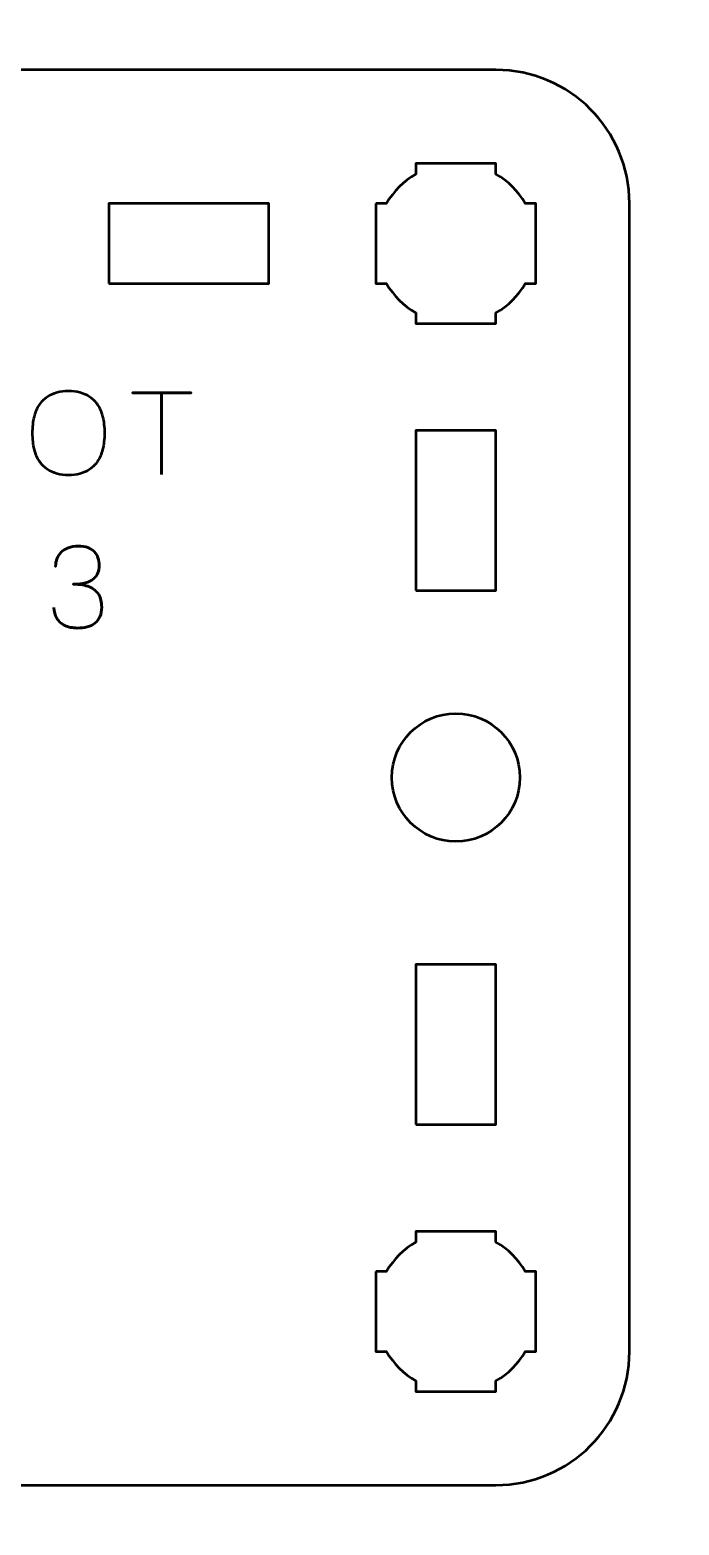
# Model space of a CAD drawing. Header units: centimetres. Extents: x -21 to 0, y -29.7 to 0.
# Drawn here: x -8.2 to -5.76, y -11.65 to -6.05 of the extents above; entities that cross this region are included whole.
import ezdxf

# ---------------------------------------------------------------- set-up
doc = ezdxf.new("R2010")
doc.units = ezdxf.units.CM
doc.header["$MEASUREMENT"] = 0
doc.layers.add('Layer 1', color=7, linetype='Continuous')

msp = doc.modelspace()

# ---------------------------------------------------------------- linework, layer by layer
at = {"layer": 'Layer 1', "lineweight": 53}
for points in [[(-6.75, -8.15), (-6.45, -8.15), (-6.45, -7.55), (-6.75, -7.55), (-6.75, -8.15)], [(-6.75, -10.15), (-6.45, -10.15), (-6.45, -9.55), (-6.75, -9.55), (-6.75, -10.15)]]:
    msp.add_lwpolyline(points, close=True, dxfattribs=at)
msp.add_ellipse((-6.6, -8.85), major_axis=(0, 0.24), ratio=1, dxfattribs=at)
at = {"layer": 'Layer 1', "color": 1, "lineweight": 53}
msp.add_open_spline([(-21.00003, -29.19995), (-21.00003, -29.19995), (-21.00003, -2.89992), (-21.00003, -2.89992), (-21.00003, -2.89992), (-21.00003, -2.81709), (-20.93286, -2.74992), (-20.85003, -2.74992), (-20.85003, -2.74992), (-20.7672, -2.74992), (-20.70003, -2.68275), (-20.70003, -2.59992), (-20.70003, -2.59992), (-20.70003, -2.51709), (-20.7672, -2.44992), (-20.85003, -2.44992), (-20.85003, -2.44992), (-20.93286, -2.44992), (-21.00003, -2.38275), (-21.00003, -2.29992), (-21.00003, -2.29992), (-21.00003, -2.21709), (-20.93286, -2.14992), (-20.85003, -2.14992), (-20.85003, -2.14992), (-20.7672, -2.14992), (-20.70003, -2.08275), (-20.70003, -1.99992), (-20.70003, -1.99992), (-20.70003, -1.91709), (-20.7672, -1.84992), (-20.85003, -1.84992), (-20.85003, -1.84992), (-20.93286, -1.84992), (-21.00003, -1.78275), (-21.00003, -1.69992), (-21.00003, -1.69992), (-21.00003, -1.61709), (-20.93286, -1.54992), (-20.85003, -1.54992), (-20.85003, -1.54992), (-20.7672, -1.54992), (-20.70003, -1.48275), (-20.70003, -1.39992), (-20.70003, -1.39992), (-20.70003, -1.31709), (-20.7672, -1.24992), (-20.85003, -1.24992), (-20.85003, -1.24992), (-20.93286, -1.24992), (-21.00003, -1.18275), (-21.00003, -1.09992), (-21.00003, -1.09992), (-21.00003, -1.09992), (-21.00003, -0.49992), (-21.00003, -0.49992), (-21.00003, -0.49992), (-21.00003, -0.22295), (-20.77694, 0.00004), (-20.49994, 0.00004), (-20.49994, 0.00004), (-20.49994, 0.00004), (-0.50008, 0.00004), (-0.50008, 0.00004), (-0.50008, 0.00004), (-0.22294, 0.00004), (0.00002, -0.22295), (0.00002, -0.49992), (0.00002, -0.49992), (0.00002, -0.49992), (0.00002, -29.19995), (0.00002, -29.19995), (0.00002, -29.19995), (0.00002, -29.47695), (-0.22294, -29.70004), (-0.50008, -29.70004), (-0.50008, -29.70004), (-0.50008, -29.70004), (-20.49994, -29.70004), (-20.49994, -29.70004), (-20.49994, -29.70004), (-20.77694, -29.70004), (-21.00003, -29.47695), (-21.00003, -29.19995)], degree=3, knots=[0, 0, 0, 0, 0.047619, 0.047619, 0.047619, 0.047619, 0.0952381, 0.0952381, 0.0952381, 0.0952381, 0.1428571, 0.1428571, 0.1428571, 0.1428571, 0.1904762, 0.1904762, 0.1904762, 0.1904762, 0.2380952, 0.2380952, 0.2380952, 0.2380952, 0.2857143, 0.2857143, 0.2857143, 0.2857143, 0.3333333, 0.3333333, 0.3333333, 0.3333333, 0.3809524, 0.3809524, 0.3809524, 0.3809524, 0.4285714, 0.4285714, 0.4285714, 0.4285714, 0.4761905, 0.4761905, 0.4761905, 0.4761905, 0.5238095, 0.5238095, 0.5238095, 0.5238095, 0.5714286, 0.5714286, 0.5714286, 0.5714286, 0.6190476, 0.6190476, 0.6190476, 0.6190476, 0.6666667, 0.6666667, 0.6666667, 0.6666667, 0.7142857, 0.7142857, 0.7142857, 0.7142857, 0.7619048, 0.7619048, 0.7619048, 0.7619048, 0.8095238, 0.8095238, 0.8095238, 0.8095238, 0.8571429, 0.8571429, 0.8571429, 0.8571429, 0.9047619, 0.9047619, 0.9047619, 0.9047619, 0.952381, 0.952381, 0.952381, 0.952381, 1, 1, 1, 1], dxfattribs=at)
at = {"layer": 'Layer 1', "color": 3, "lineweight": 53}
msp.add_open_spline([(-11.25, -11), (-11.25, -11), (-11.25, -6.7), (-11.25, -6.7), (-11.25, -6.7), (-11.25, -6.42391), (-11.02609, -6.2), (-10.75, -6.2), (-10.75, -6.2), (-10.75, -6.2), (-6.45, -6.2), (-6.45, -6.2), (-6.45, -6.2), (-6.17391, -6.2), (-5.95, -6.42391), (-5.95, -6.7), (-5.95, -6.7), (-5.95, -6.7), (-5.95, -11), (-5.95, -11), (-5.95, -11), (-5.95, -11.27609), (-6.17391, -11.5), (-6.45, -11.5), (-6.45, -11.5), (-6.45, -11.5), (-10.75, -11.5), (-10.75, -11.5), (-10.75, -11.5), (-11.02609, -11.5), (-11.25, -11.27609), (-11.25, -11)], degree=3, knots=[0, 0, 0, 0, 0.125, 0.125, 0.125, 0.125, 0.25, 0.25, 0.25, 0.25, 0.375, 0.375, 0.375, 0.375, 0.5, 0.5, 0.5, 0.5, 0.625, 0.625, 0.625, 0.625, 0.75, 0.75, 0.75, 0.75, 0.875, 0.875, 0.875, 0.875, 1, 1, 1, 1], dxfattribs=at)
at = {"layer": 'Layer 1', "lineweight": 53}
for points, knots in [([(-6.9, -6.7), (-6.9, -6.7), (-6.85985, -6.7), (-6.85985, -6.7), (-6.85985, -6.7), (-6.8335, -6.65447), (-6.79553, -6.6165), (-6.75, -6.59015), (-6.75, -6.59015), (-6.75, -6.59015), (-6.75, -6.55), (-6.75, -6.55), (-6.75, -6.55), (-6.75, -6.55), (-6.6, -6.55), (-6.6, -6.55), (-6.6, -6.55), (-6.6, -6.55), (-6.45, -6.55), (-6.45, -6.55), (-6.45, -6.55), (-6.45, -6.55), (-6.45, -6.59015), (-6.45, -6.59015), (-6.45, -6.59015), (-6.40447, -6.6165), (-6.3665, -6.65447), (-6.34015, -6.7), (-6.34015, -6.7), (-6.34015, -6.7), (-6.3, -6.7), (-6.3, -6.7), (-6.3, -6.7), (-6.3, -6.7), (-6.3, -6.85), (-6.3, -6.85), (-6.3, -6.85), (-6.3, -6.85), (-6.3, -7), (-6.3, -7), (-6.3, -7), (-6.3, -7), (-6.34015, -7), (-6.34015, -7), (-6.34015, -7), (-6.3665, -7.04553), (-6.40447, -7.0835), (-6.45, -7.10985), (-6.45, -7.10985), (-6.45, -7.10985), (-6.45, -7.15), (-6.45, -7.15), (-6.45, -7.15), (-6.45, -7.15), (-6.6, -7.15), (-6.6, -7.15), (-6.6, -7.15), (-6.6, -7.15), (-6.75, -7.15), (-6.75, -7.15), (-6.75, -7.15), (-6.75, -7.15), (-6.75, -7.10985), (-6.75, -7.10985), (-6.75, -7.10985), (-6.79553, -7.0835), (-6.8335, -7.04553), (-6.85985, -7), (-6.85985, -7), (-6.85985, -7), (-6.9, -7), (-6.9, -7), (-6.9, -7), (-6.9, -7), (-6.9, -6.85), (-6.9, -6.85), (-6.9, -6.85), (-6.9, -6.85), (-6.9, -6.7), (-6.9, -6.7)], [0, 0, 0, 0, 0.05, 0.05, 0.05, 0.05, 0.1, 0.1, 0.1, 0.1, 0.15, 0.15, 0.15, 0.15, 0.2, 0.2, 0.2, 0.2, 0.25, 0.25, 0.25, 0.25, 0.3, 0.3, 0.3, 0.3, 0.35, 0.35, 0.35, 0.35, 0.4, 0.4, 0.4, 0.4, 0.45, 0.45, 0.45, 0.45, 0.5, 0.5, 0.5, 0.5, 0.55, 0.55, 0.55, 0.55, 0.6, 0.6, 0.6, 0.6, 0.65, 0.65, 0.65, 0.65, 0.7, 0.7, 0.7, 0.7, 0.75, 0.75, 0.75, 0.75, 0.8, 0.8, 0.8, 0.8, 0.85, 0.85, 0.85, 0.85, 0.9, 0.9, 0.9, 0.9, 0.95, 0.95, 0.95, 0.95, 1, 1, 1, 1]), ([(-7.9, -7), (-7.9, -7), (-7.9, -6.7), (-7.9, -6.7), (-7.9, -6.7), (-7.9, -6.7), (-7.3, -6.7), (-7.3, -6.7), (-7.3, -6.7), (-7.3, -6.7), (-7.3, -7), (-7.3, -7), (-7.3, -7), (-7.3, -7), (-7.9, -7), (-7.9, -7)], [0, 0, 0, 0, 0.25, 0.25, 0.25, 0.25, 0.5, 0.5, 0.5, 0.5, 0.75, 0.75, 0.75, 0.75, 1, 1, 1, 1]), ([(-6.9, -10.7), (-6.9, -10.7), (-6.85985, -10.7), (-6.85985, -10.7), (-6.85985, -10.7), (-6.8335, -10.65447), (-6.79553, -10.6165), (-6.75, -10.59015), (-6.75, -10.59015), (-6.75, -10.59015), (-6.75, -10.55), (-6.75, -10.55), (-6.75, -10.55), (-6.75, -10.55), (-6.6, -10.55), (-6.6, -10.55), (-6.6, -10.55), (-6.6, -10.55), (-6.45, -10.55), (-6.45, -10.55), (-6.45, -10.55), (-6.45, -10.55), (-6.45, -10.59015), (-6.45, -10.59015), (-6.45, -10.59015), (-6.40447, -10.6165), (-6.3665, -10.65447), (-6.34015, -10.7), (-6.34015, -10.7), (-6.34015, -10.7), (-6.3, -10.7), (-6.3, -10.7), (-6.3, -10.7), (-6.3, -10.7), (-6.3, -10.85), (-6.3, -10.85), (-6.3, -10.85), (-6.3, -10.85), (-6.3, -11), (-6.3, -11), (-6.3, -11), (-6.3, -11), (-6.34015, -11), (-6.34015, -11), (-6.34015, -11), (-6.3665, -11.04553), (-6.40447, -11.0835), (-6.45, -11.10985), (-6.45, -11.10985), (-6.45, -11.10985), (-6.45, -11.15), (-6.45, -11.15), (-6.45, -11.15), (-6.45, -11.15), (-6.6, -11.15), (-6.6, -11.15), (-6.6, -11.15), (-6.6, -11.15), (-6.75, -11.15), (-6.75, -11.15), (-6.75, -11.15), (-6.75, -11.15), (-6.75, -11.10985), (-6.75, -11.10985), (-6.75, -11.10985), (-6.79553, -11.0835), (-6.8335, -11.04553), (-6.85985, -11), (-6.85985, -11), (-6.85985, -11), (-6.9, -11), (-6.9, -11), (-6.9, -11), (-6.9, -11), (-6.9, -10.85), (-6.9, -10.85), (-6.9, -10.85), (-6.9, -10.85), (-6.9, -10.7), (-6.9, -10.7)], [0, 0, 0, 0, 0.05, 0.05, 0.05, 0.05, 0.1, 0.1, 0.1, 0.1, 0.15, 0.15, 0.15, 0.15, 0.2, 0.2, 0.2, 0.2, 0.25, 0.25, 0.25, 0.25, 0.3, 0.3, 0.3, 0.3, 0.35, 0.35, 0.35, 0.35, 0.4, 0.4, 0.4, 0.4, 0.45, 0.45, 0.45, 0.45, 0.5, 0.5, 0.5, 0.5, 0.55, 0.55, 0.55, 0.55, 0.6, 0.6, 0.6, 0.6, 0.65, 0.65, 0.65, 0.65, 0.7, 0.7, 0.7, 0.7, 0.75, 0.75, 0.75, 0.75, 0.8, 0.8, 0.8, 0.8, 0.85, 0.85, 0.85, 0.85, 0.9, 0.9, 0.9, 0.9, 0.95, 0.95, 0.95, 0.95, 1, 1, 1, 1])]:
    msp.add_open_spline(points, degree=3, knots=knots, dxfattribs=at)
at = {"layer": 'Layer 1', "color": 5, "lineweight": 53}
for points, knots in [([(-8.05073, -7.71748), (-8.03584, -7.71755), (-8.02173, -7.71579), (-8.00826, -7.71233), (-8.00826, -7.71233), (-7.99485, -7.7088), (-7.98258, -7.7033), (-7.97136, -7.69568), (-7.97136, -7.69568), (-7.96014, -7.68813), (-7.9504, -7.67818), (-7.94215, -7.6659), (-7.94215, -7.6659), (-7.93389, -7.65363), (-7.92754, -7.63874), (-7.92303, -7.62124), (-7.92303, -7.62124), (-7.91844, -7.60375), (-7.91618, -7.58335), (-7.91611, -7.56), (-7.91611, -7.56), (-7.91618, -7.53665), (-7.91844, -7.51626), (-7.92303, -7.49869), (-7.92303, -7.49869), (-7.92754, -7.48112), (-7.93389, -7.46616), (-7.94215, -7.45382), (-7.94215, -7.45382), (-7.9504, -7.44147), (-7.96014, -7.43145), (-7.97136, -7.42376), (-7.97136, -7.42376), (-7.98258, -7.41607), (-7.99485, -7.4105), (-8.00826, -7.4069), (-8.00826, -7.4069), (-8.02173, -7.40337), (-8.03584, -7.40161), (-8.05073, -7.40168), (-8.05073, -7.40168), (-8.06562, -7.40161), (-8.07973, -7.40337), (-8.09321, -7.4069), (-8.09321, -7.4069), (-8.10661, -7.4105), (-8.11889, -7.41607), (-8.13011, -7.42376), (-8.13011, -7.42376), (-8.14132, -7.43145), (-8.15106, -7.44147), (-8.15932, -7.45382), (-8.15932, -7.45382), (-8.16757, -7.46616), (-8.17392, -7.48112), (-8.17844, -7.49869), (-8.17844, -7.49869), (-8.18302, -7.51626), (-8.18528, -7.53665), (-8.18535, -7.56), (-8.18535, -7.56), (-8.18528, -7.58335), (-8.18302, -7.60375), (-8.17844, -7.62124), (-8.17844, -7.62124), (-8.17392, -7.63874), (-8.16757, -7.65363), (-8.15932, -7.6659), (-8.15932, -7.6659), (-8.15106, -7.67818), (-8.14132, -7.68813), (-8.13011, -7.69568), (-8.13011, -7.69568), (-8.11889, -7.7033), (-8.10661, -7.7088), (-8.09321, -7.71233), (-8.09321, -7.71233), (-8.07973, -7.71579), (-8.06562, -7.71755), (-8.05073, -7.71748)], [0, 0, 0, 0, 0.05, 0.05, 0.05, 0.05, 0.1, 0.1, 0.1, 0.1, 0.15, 0.15, 0.15, 0.15, 0.2, 0.2, 0.2, 0.2, 0.25, 0.25, 0.25, 0.25, 0.3, 0.3, 0.3, 0.3, 0.35, 0.35, 0.35, 0.35, 0.4, 0.4, 0.4, 0.4, 0.45, 0.45, 0.45, 0.45, 0.5, 0.5, 0.5, 0.5, 0.55, 0.55, 0.55, 0.55, 0.6, 0.6, 0.6, 0.6, 0.65, 0.65, 0.65, 0.65, 0.7, 0.7, 0.7, 0.7, 0.75, 0.75, 0.75, 0.75, 0.8, 0.8, 0.8, 0.8, 0.85, 0.85, 0.85, 0.85, 0.9, 0.9, 0.9, 0.9, 0.95, 0.95, 0.95, 0.95, 1, 1, 1, 1]), ([(-8.05073, -7.71748), (-8.03584, -7.71755), (-8.02173, -7.71579), (-8.00826, -7.71233), (-8.00826, -7.71233), (-7.99485, -7.7088), (-7.98258, -7.7033), (-7.97136, -7.69568), (-7.97136, -7.69568), (-7.96014, -7.68813), (-7.9504, -7.67818), (-7.94215, -7.6659), (-7.94215, -7.6659), (-7.93389, -7.65363), (-7.92754, -7.63874), (-7.92303, -7.62124), (-7.92303, -7.62124), (-7.91844, -7.60375), (-7.91618, -7.58335), (-7.91611, -7.56), (-7.91611, -7.56), (-7.91618, -7.53665), (-7.91844, -7.51626), (-7.92303, -7.49869), (-7.92303, -7.49869), (-7.92754, -7.48112), (-7.93389, -7.46616), (-7.94215, -7.45382), (-7.94215, -7.45382), (-7.9504, -7.44147), (-7.96014, -7.43145), (-7.97136, -7.42376), (-7.97136, -7.42376), (-7.98258, -7.41607), (-7.99485, -7.4105), (-8.00826, -7.4069), (-8.00826, -7.4069), (-8.02173, -7.40337), (-8.03584, -7.40161), (-8.05073, -7.40168), (-8.05073, -7.40168), (-8.06562, -7.40161), (-8.07973, -7.40337), (-8.09321, -7.4069), (-8.09321, -7.4069), (-8.10661, -7.4105), (-8.11889, -7.41607), (-8.13011, -7.42376), (-8.13011, -7.42376), (-8.14132, -7.43145), (-8.15106, -7.44147), (-8.15932, -7.45382), (-8.15932, -7.45382), (-8.16757, -7.46616), (-8.17392, -7.48112), (-8.17844, -7.49869), (-8.17844, -7.49869), (-8.18302, -7.51626), (-8.18528, -7.53665), (-8.18535, -7.56), (-8.18535, -7.56), (-8.18528, -7.58335), (-8.18302, -7.60375), (-8.17844, -7.62124), (-8.17844, -7.62124), (-8.17392, -7.63874), (-8.16757, -7.65363), (-8.15932, -7.6659), (-8.15932, -7.6659), (-8.15106, -7.67818), (-8.14132, -7.68813), (-8.13011, -7.69568), (-8.13011, -7.69568), (-8.11889, -7.7033), (-8.10661, -7.7088), (-8.09321, -7.71233), (-8.09321, -7.71233), (-8.07973, -7.71579), (-8.06562, -7.71755), (-8.05073, -7.71748)], [0, 0, 0, 0, 0.05, 0.05, 0.05, 0.05, 0.1, 0.1, 0.1, 0.1, 0.15, 0.15, 0.15, 0.15, 0.2, 0.2, 0.2, 0.2, 0.25, 0.25, 0.25, 0.25, 0.3, 0.3, 0.3, 0.3, 0.35, 0.35, 0.35, 0.35, 0.4, 0.4, 0.4, 0.4, 0.45, 0.45, 0.45, 0.45, 0.5, 0.5, 0.5, 0.5, 0.55, 0.55, 0.55, 0.55, 0.6, 0.6, 0.6, 0.6, 0.65, 0.65, 0.65, 0.65, 0.7, 0.7, 0.7, 0.7, 0.75, 0.75, 0.75, 0.75, 0.8, 0.8, 0.8, 0.8, 0.85, 0.85, 0.85, 0.85, 0.9, 0.9, 0.9, 0.9, 0.95, 0.95, 0.95, 0.95, 1, 1, 1, 1]), ([(-7.70191, -7.71494), (-7.70191, -7.71494), (-7.70191, -7.40972), (-7.70191, -7.40972), (-7.70191, -7.40972), (-7.70191, -7.40972), (-7.81155, -7.40972), (-7.81155, -7.40972), (-7.81155, -7.40972), (-7.81155, -7.40972), (-7.59142, -7.40972), (-7.59142, -7.40972), (-7.59142, -7.40972), (-7.59142, -7.40972), (-7.70191, -7.40972), (-7.70191, -7.40972), (-7.70191, -7.40972), (-7.70191, -7.40972), (-7.70191, -7.71494), (-7.70191, -7.71494)], [0, 0, 0, 0, 0.2, 0.2, 0.2, 0.2, 0.4, 0.4, 0.4, 0.4, 0.6, 0.6, 0.6, 0.6, 0.8, 0.8, 0.8, 0.8, 1, 1, 1, 1]), ([(-8.10513, -8.21363), (-8.10506, -8.22887), (-8.10153, -8.24213), (-8.09455, -8.25363), (-8.09455, -8.25363), (-8.08756, -8.26506), (-8.07761, -8.27402), (-8.06463, -8.28044), (-8.06463, -8.28044), (-8.05165, -8.28686), (-8.03606, -8.29011), (-8.01792, -8.29025), (-8.01792, -8.29025), (-8.00431, -8.29025), (-7.99196, -8.28884), (-7.98074, -8.28588), (-7.98074, -8.28588), (-7.96959, -8.28291), (-7.96, -8.27833), (-7.95188, -8.27205), (-7.95188, -8.27205), (-7.94377, -8.26577), (-7.93756, -8.25765), (-7.93312, -8.24778), (-7.93312, -8.24778), (-7.92874, -8.23783), (-7.92656, -8.2259), (-7.92649, -8.21193), (-7.92649, -8.21193), (-7.92641, -8.19331), (-7.93022, -8.17757), (-7.93777, -8.1648), (-7.93777, -8.1648), (-7.94532, -8.15203), (-7.95704, -8.14244), (-7.97277, -8.13588), (-7.97277, -8.13588), (-7.9885, -8.12931), (-8.00868, -8.126), (-8.03316, -8.126), (-8.03316, -8.126), (-8.01489, -8.12607), (-7.99958, -8.12438), (-7.98709, -8.12092), (-7.98709, -8.12092), (-7.97467, -8.11746), (-7.96473, -8.11259), (-7.95725, -8.10624), (-7.95725, -8.10624), (-7.94977, -8.09996), (-7.94434, -8.09248), (-7.94109, -8.08388), (-7.94109, -8.08388), (-7.93777, -8.07534), (-7.93615, -8.06596), (-7.93622, -8.05573), (-7.93622, -8.05573), (-7.93615, -8.04549), (-7.93756, -8.03604), (-7.94038, -8.02729), (-7.94038, -8.02729), (-7.94314, -8.01854), (-7.94765, -8.01085), (-7.95379, -8.00429), (-7.95379, -8.00429), (-7.95993, -7.99773), (-7.96804, -7.99258), (-7.97799, -7.98891), (-7.97799, -7.98891), (-7.98801, -7.98524), (-8.00022, -7.98341), (-8.01454, -7.98334), (-8.01454, -7.98334), (-8.02879, -7.98341), (-8.04128, -7.98552), (-8.05186, -7.98962), (-8.05186, -7.98962), (-8.06252, -7.99371), (-8.07126, -7.99928), (-8.07832, -8.00641), (-8.07832, -8.00641), (-8.0853, -8.01353), (-8.09053, -8.02165), (-8.09398, -8.03082), (-8.09398, -8.03082), (-8.09751, -8.03999), (-8.0992, -8.04973), (-8.0992, -8.05996), (-8.0992, -8.05996), (-8.0992, -8.04973), (-8.09751, -8.03999), (-8.09398, -8.03082), (-8.09398, -8.03082), (-8.09053, -8.02165), (-8.0853, -8.01353), (-8.07832, -8.00641), (-8.07832, -8.00641), (-8.07126, -7.99928), (-8.06252, -7.99371), (-8.05186, -7.98962), (-8.05186, -7.98962), (-8.04128, -7.98552), (-8.02879, -7.98341), (-8.01454, -7.98334), (-8.01454, -7.98334), (-8.00022, -7.98341), (-7.98801, -7.98524), (-7.97799, -7.98891), (-7.97799, -7.98891), (-7.96804, -7.99258), (-7.95993, -7.99773), (-7.95379, -8.00429), (-7.95379, -8.00429), (-7.94765, -8.01085), (-7.94314, -8.01854), (-7.94038, -8.02729), (-7.94038, -8.02729), (-7.93756, -8.03604), (-7.93615, -8.04549), (-7.93622, -8.05573), (-7.93622, -8.05573), (-7.93615, -8.06596), (-7.93777, -8.07534), (-7.94109, -8.08388), (-7.94109, -8.08388), (-7.94434, -8.09248), (-7.94977, -8.09996), (-7.95725, -8.10624), (-7.95725, -8.10624), (-7.96473, -8.11259), (-7.97467, -8.11746), (-7.98709, -8.12092), (-7.98709, -8.12092), (-7.99958, -8.12438), (-8.01489, -8.12607), (-8.03316, -8.126), (-8.03316, -8.126), (-8.00868, -8.126), (-7.9885, -8.12931), (-7.97277, -8.13588), (-7.97277, -8.13588), (-7.95704, -8.14244), (-7.94532, -8.15203), (-7.93777, -8.1648), (-7.93777, -8.1648), (-7.93022, -8.17757), (-7.92641, -8.19331), (-7.92649, -8.21193), (-7.92649, -8.21193), (-7.92656, -8.2259), (-7.92874, -8.23783), (-7.93312, -8.24778), (-7.93312, -8.24778), (-7.93756, -8.25765), (-7.94377, -8.26577), (-7.95188, -8.27205), (-7.95188, -8.27205), (-7.96, -8.27833), (-7.96959, -8.28291), (-7.98074, -8.28588), (-7.98074, -8.28588), (-7.99196, -8.28884), (-8.00431, -8.29025), (-8.01792, -8.29025), (-8.01792, -8.29025), (-8.03606, -8.29011), (-8.05165, -8.28686), (-8.06463, -8.28044), (-8.06463, -8.28044), (-8.07761, -8.27402), (-8.08756, -8.26506), (-8.09455, -8.25363), (-8.09455, -8.25363), (-8.10153, -8.24213), (-8.10506, -8.22887), (-8.10513, -8.21363)], [0, 0, 0, 0, 0.0227273, 0.0227273, 0.0227273, 0.0227273, 0.0454545, 0.0454545, 0.0454545, 0.0454545, 0.0681818, 0.0681818, 0.0681818, 0.0681818, 0.0909091, 0.0909091, 0.0909091, 0.0909091, 0.1136364, 0.1136364, 0.1136364, 0.1136364, 0.1363636, 0.1363636, 0.1363636, 0.1363636, 0.1590909, 0.1590909, 0.1590909, 0.1590909, 0.1818182, 0.1818182, 0.1818182, 0.1818182, 0.2045455, 0.2045455, 0.2045455, 0.2045455, 0.2272727, 0.2272727, 0.2272727, 0.2272727, 0.25, 0.25, 0.25, 0.25, 0.2727273, 0.2727273, 0.2727273, 0.2727273, 0.2954545, 0.2954545, 0.2954545, 0.2954545, 0.3181818, 0.3181818, 0.3181818, 0.3181818, 0.3409091, 0.3409091, 0.3409091, 0.3409091, 0.3636364, 0.3636364, 0.3636364, 0.3636364, 0.3863636, 0.3863636, 0.3863636, 0.3863636, 0.4090909, 0.4090909, 0.4090909, 0.4090909, 0.4318182, 0.4318182, 0.4318182, 0.4318182, 0.4545455, 0.4545455, 0.4545455, 0.4545455, 0.4772727, 0.4772727, 0.4772727, 0.4772727, 0.5, 0.5, 0.5, 0.5, 0.5227273, 0.5227273, 0.5227273, 0.5227273, 0.5454545, 0.5454545, 0.5454545, 0.5454545, 0.5681818, 0.5681818, 0.5681818, 0.5681818, 0.5909091, 0.5909091, 0.5909091, 0.5909091, 0.6136364, 0.6136364, 0.6136364, 0.6136364, 0.6363636, 0.6363636, 0.6363636, 0.6363636, 0.6590909, 0.6590909, 0.6590909, 0.6590909, 0.6818182, 0.6818182, 0.6818182, 0.6818182, 0.7045455, 0.7045455, 0.7045455, 0.7045455, 0.7272727, 0.7272727, 0.7272727, 0.7272727, 0.75, 0.75, 0.75, 0.75, 0.7727273, 0.7727273, 0.7727273, 0.7727273, 0.7954545, 0.7954545, 0.7954545, 0.7954545, 0.8181818, 0.8181818, 0.8181818, 0.8181818, 0.8409091, 0.8409091, 0.8409091, 0.8409091, 0.8636364, 0.8636364, 0.8636364, 0.8636364, 0.8863636, 0.8863636, 0.8863636, 0.8863636, 0.9090909, 0.9090909, 0.9090909, 0.9090909, 0.9318182, 0.9318182, 0.9318182, 0.9318182, 0.9545455, 0.9545455, 0.9545455, 0.9545455, 0.9772727, 0.9772727, 0.9772727, 0.9772727, 1, 1, 1, 1])]:
    msp.add_open_spline(points, degree=3, knots=knots, dxfattribs=at)

doc.saveas('drawing.dxf')
